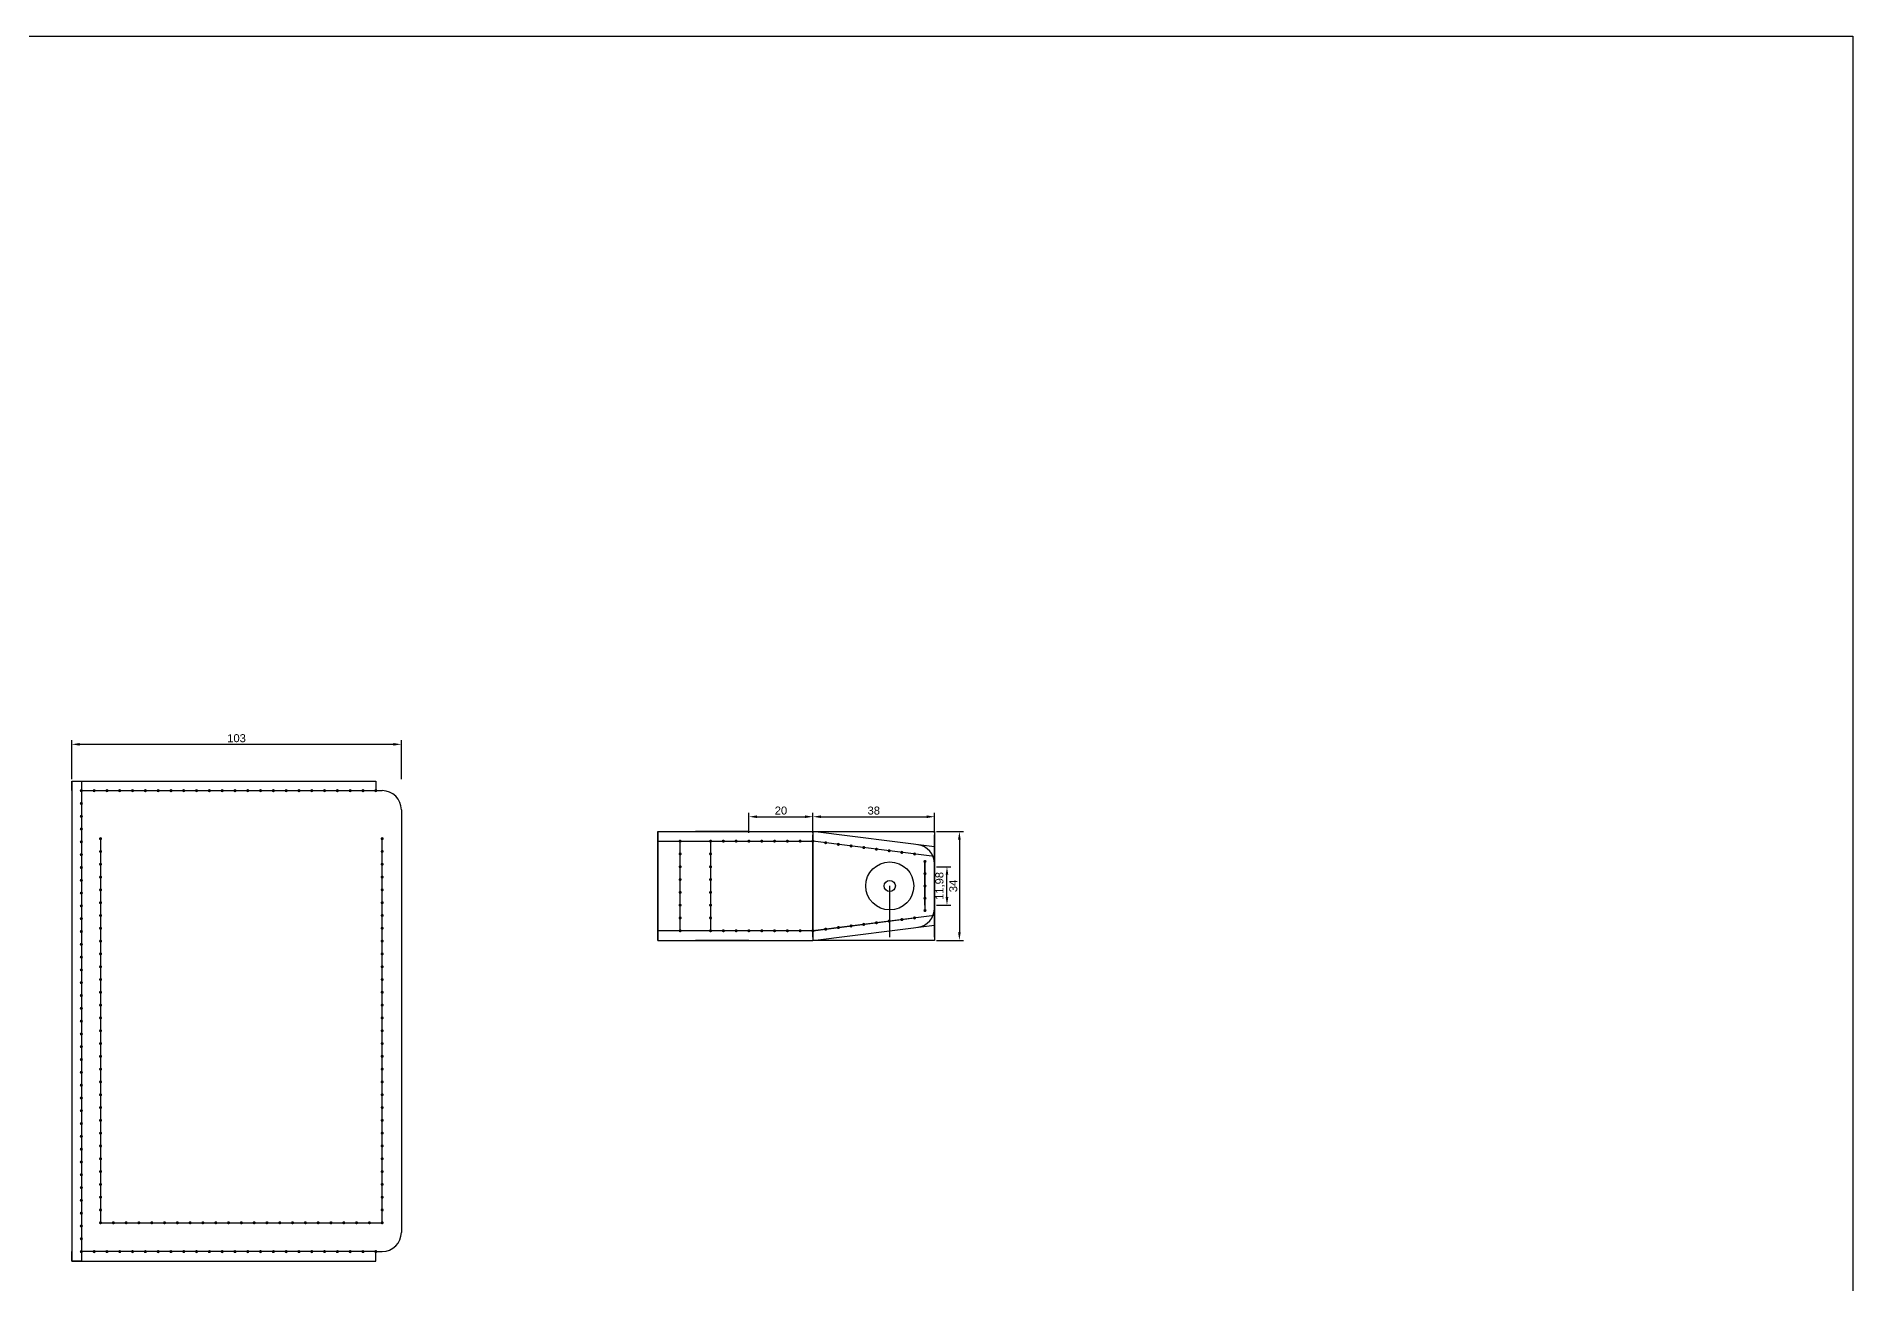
# Model space of a CAD drawing. Header units: millimetres. Extents: x 1335 to 6986, y 304 to 1543.
# Drawn here: x 4176 to 4743, y 1132 to 1522 of the extents above; entities that cross this region are included whole.
import ezdxf

# ---------------------------------------------------------------- set-up
doc = ezdxf.new("R2010")
doc.units = ezdxf.units.MM
doc.styles.get("Standard").update_dxf_attribs({"font": 'arial.ttf'})
doc.dimstyles.new('ISO-25', dxfattribs={"dimtxt": 2.5, "dimasz": 2.5, "dimexe": 1.25, "dimexo": 0.625, "dimtad": 1, "dimtxsty": 'Standard', "dimcen": 2.5, "dimadec": 0, "dimazin": 0, "dimtfac": 1, "dimtmove": 0, "dimatfit": 3, "dimfxl": 1, "dimarcsym": 0})

# ---------------------------------------------------------------- blocks, each defined once
blk = doc.blocks.new('*D94')
at = {"color": 0, "lineweight": -2, "transparency": 16777216}
for p, q in [((4186.75, 1289.7), (4186.75, 1301.8)), ((4189.25, 1300.55), (4287.25, 1300.55)), ((4289.75, 1289.7), (4289.75, 1301.8))]:
    blk.add_line(p, q, dxfattribs=at)
at = {"color": 0, "transparency": 16777216}
for points in [[(4189.25, 1300.96), (4189.25, 1300.13), (4186.75, 1300.55)], [(4287.25, 1300.96), (4287.25, 1300.13), (4289.75, 1300.55)]]:
    blk.add_solid(points, dxfattribs=at)
at = {"layer": 'Defpoints', "color": 0, "transparency": 16777216}
for p in [(4289.75, 1300.55), (4186.75, 1289.08), (4289.75, 1289.08)]:
    blk.add_point(p, dxfattribs=at)
at = {"color": 0, "transparency": 16777216, "insert": (4238.25, 1302.45), "char_height": 2.5, "attachment_point": 5}
blk.add_mtext('103', dxfattribs=at)
blk = doc.blocks.new('*D95')
at = {"color": 0, "lineweight": -2, "transparency": 16777216}
for p, q in [((4456.98, 1273.3), (4465.36, 1273.3)), ((4464.11, 1270.8), (4464.11, 1241.8)), ((4456.98, 1239.3), (4465.36, 1239.3))]:
    blk.add_line(p, q, dxfattribs=at)
at = {"color": 0, "transparency": 16777216}
for points in [[(4463.69, 1270.8), (4464.53, 1270.8), (4464.11, 1273.3)], [(4463.69, 1241.8), (4464.53, 1241.8), (4464.11, 1239.3)]]:
    blk.add_solid(points, dxfattribs=at)
at = {"layer": 'Defpoints', "color": 0, "transparency": 16777216}
for p in [(4456.36, 1273.3), (4456.36, 1239.3), (4464.11, 1239.3)]:
    blk.add_point(p, dxfattribs=at)
at = {"color": 0, "transparency": 16777216, "insert": (4462.21, 1256.3), "char_height": 2.5, "attachment_point": 5, "rotation": 90}
blk.add_mtext('34', dxfattribs=at)
blk = doc.blocks.new('*D96')
at = {"color": 0, "lineweight": -2, "transparency": 16777216}
for p, q in [((4418.36, 1272.93), (4418.36, 1279.18)), ((4420.86, 1277.93), (4453.86, 1277.93)), ((4456.36, 1272.93), (4456.36, 1279.18))]:
    blk.add_line(p, q, dxfattribs=at)
at = {"color": 0, "transparency": 16777216}
for points in [[(4420.86, 1278.35), (4420.86, 1277.52), (4418.36, 1277.93)], [(4453.86, 1278.35), (4453.86, 1277.52), (4456.36, 1277.93)]]:
    blk.add_solid(points, dxfattribs=at)
at = {"layer": 'Defpoints', "color": 0, "transparency": 16777216}
for p in [(4456.36, 1277.93), (4418.36, 1272.3), (4456.36, 1272.3)]:
    blk.add_point(p, dxfattribs=at)
at = {"color": 0, "transparency": 16777216, "insert": (4437.36, 1279.84), "char_height": 2.5, "attachment_point": 5}
blk.add_mtext('38', dxfattribs=at)
blk = doc.blocks.new('*D97')
at = {"color": 0, "lineweight": -2, "transparency": 16777216}
for p, q in [((4398.36, 1272.93), (4398.36, 1279.18)), ((4400.86, 1277.93), (4415.86, 1277.93)), ((4418.36, 1272.93), (4418.36, 1279.18))]:
    blk.add_line(p, q, dxfattribs=at)
at = {"color": 0, "transparency": 16777216}
for points in [[(4400.86, 1278.35), (4400.86, 1277.52), (4398.36, 1277.93)], [(4415.86, 1278.35), (4415.86, 1277.52), (4418.36, 1277.93)]]:
    blk.add_solid(points, dxfattribs=at)
at = {"layer": 'Defpoints', "color": 0, "transparency": 16777216}
for p in [(4418.36, 1277.93), (4398.36, 1272.3), (4418.36, 1272.3)]:
    blk.add_point(p, dxfattribs=at)
at = {"color": 0, "transparency": 16777216, "insert": (4408.36, 1279.84), "char_height": 2.5, "attachment_point": 5}
blk.add_mtext('20', dxfattribs=at)
blk = doc.blocks.new('*D98')
at = {"color": 0, "lineweight": -2, "transparency": 16777216}
for p, q in [((4456.98, 1262.29), (4461.48, 1262.29)), ((4460.23, 1252.81), (4460.23, 1259.79)), ((4456.98, 1250.31), (4461.48, 1250.31))]:
    blk.add_line(p, q, dxfattribs=at)
at = {"color": 0, "transparency": 16777216}
for points in [[(4459.81, 1259.79), (4460.65, 1259.79), (4460.23, 1262.29)], [(4459.81, 1252.81), (4460.65, 1252.81), (4460.23, 1250.31)]]:
    blk.add_solid(points, dxfattribs=at)
at = {"layer": 'Defpoints', "color": 0, "transparency": 16777216}
for p in [(4456.36, 1262.29), (4460.23, 1262.29), (4456.36, 1250.31)]:
    blk.add_point(p, dxfattribs=at)
at = {"color": 0, "transparency": 16777216, "insert": (4458.1, 1256.3), "char_height": 2.5, "attachment_point": 5, "rotation": 90}
blk.add_mtext('11,98', dxfattribs=at)

msp = doc.modelspace()

# ---------------------------------------------------------------- hatches: boundary and pattern name
h = msp.add_hatch(color=256)
h.dxf.hatch_style = 1
h.paths.add_polyline_path([(4190.255, 1286.076, 1), (4189.255, 1286.076, 1)])
h = msp.add_hatch(color=256)
h.dxf.hatch_style = 1
h.paths.add_polyline_path([(4194.255, 1286.076, 1), (4193.255, 1286.076, 1)])
h = msp.add_hatch(color=256)
h.dxf.hatch_style = 1
h.paths.add_polyline_path([(4198.255, 1286.076, 1), (4197.255, 1286.076, 1)])
h = msp.add_hatch(color=256)
h.dxf.hatch_style = 1
h.paths.add_polyline_path([(4202.255, 1286.076, 1), (4201.255, 1286.076, 1)])
h = msp.add_hatch(color=256)
h.dxf.hatch_style = 1
h.paths.add_polyline_path([(4206.255, 1286.076, 1), (4205.255, 1286.076, 1)])
h = msp.add_hatch(color=256)
h.dxf.hatch_style = 1
h.paths.add_polyline_path([(4210.255, 1286.076, 1), (4209.255, 1286.076, 1)])
h = msp.add_hatch(color=256)
h.dxf.hatch_style = 1
h.paths.add_polyline_path([(4214.255, 1286.076, 1), (4213.255, 1286.076, 1)])
h = msp.add_hatch(color=256)
h.dxf.hatch_style = 1
h.paths.add_polyline_path([(4218.255, 1286.076, 1), (4217.255, 1286.076, 1)])
h = msp.add_hatch(color=256)
h.dxf.hatch_style = 1
h.paths.add_polyline_path([(4222.255, 1286.076, 1), (4221.255, 1286.076, 1)])
h = msp.add_hatch(color=256)
h.dxf.hatch_style = 1
h.paths.add_polyline_path([(4226.255, 1286.076, 1), (4225.255, 1286.076, 1)])
h = msp.add_hatch(color=256)
h.dxf.hatch_style = 1
h.paths.add_polyline_path([(4230.255, 1286.076, 1), (4229.255, 1286.076, 1)])
h = msp.add_hatch(color=256)
h.dxf.hatch_style = 1
h.paths.add_polyline_path([(4234.255, 1286.076, 1), (4233.255, 1286.076, 1)])
h = msp.add_hatch(color=256)
h.dxf.hatch_style = 1
h.paths.add_polyline_path([(4238.255, 1286.076, 1), (4237.255, 1286.076, 1)])
h = msp.add_hatch(color=256)
h.dxf.hatch_style = 1
h.paths.add_polyline_path([(4242.255, 1286.076, 1), (4241.255, 1286.076, 1)])
h = msp.add_hatch(color=256)
h.dxf.hatch_style = 1
h.paths.add_polyline_path([(4246.255, 1286.076, 1), (4245.255, 1286.076, 1)])
h = msp.add_hatch(color=256)
h.dxf.hatch_style = 1
h.paths.add_polyline_path([(4250.255, 1286.076, 1), (4249.255, 1286.076, 1)])
h = msp.add_hatch(color=256)
h.dxf.hatch_style = 1
h.paths.add_polyline_path([(4254.255, 1286.076, 1), (4253.255, 1286.076, 1)])
h = msp.add_hatch(color=256)
h.dxf.hatch_style = 1
h.paths.add_polyline_path([(4258.255, 1286.076, 1), (4257.255, 1286.076, 1)])
h = msp.add_hatch(color=256)
h.dxf.hatch_style = 1
h.paths.add_polyline_path([(4262.255, 1286.076, 1), (4261.255, 1286.076, 1)])
h = msp.add_hatch(color=256)
h.dxf.hatch_style = 1
h.paths.add_polyline_path([(4266.255, 1286.076, 1), (4265.255, 1286.076, 1)])
h = msp.add_hatch(color=256)
h.dxf.hatch_style = 1
h.paths.add_polyline_path([(4270.255, 1286.076, 1), (4269.255, 1286.076, 1)])
h = msp.add_hatch(color=256)
h.dxf.hatch_style = 1
h.paths.add_polyline_path([(4274.255, 1286.076, 1), (4273.255, 1286.076, 1)])
h = msp.add_hatch(color=256)
h.dxf.hatch_style = 1
h.paths.add_polyline_path([(4278.255, 1286.076, 1), (4277.255, 1286.076, 1)])
h = msp.add_hatch(color=256)
h.dxf.hatch_style = 1
h.paths.add_polyline_path([(4282.255, 1286.076, 1), (4281.255, 1286.076, 1)])
h = msp.add_hatch(color=256)
h.dxf.hatch_style = 1
h.paths.add_polyline_path([(4190.255, 1282.076, 1), (4189.255, 1282.076, 1)])
h = msp.add_hatch(color=256)
h.dxf.hatch_style = 1
h.paths.add_polyline_path([(4190.255, 1278.076, 1), (4189.255, 1278.076, 1)])
h = msp.add_hatch(color=256)
h.dxf.hatch_style = 1
h.paths.add_polyline_path([(4190.255, 1274.076, 1), (4189.255, 1274.076, 1)])
h = msp.add_hatch(color=256)
h.dxf.hatch_style = 1
h.paths.add_polyline_path([(4196.255, 1271.076, 1), (4195.255, 1271.076, 1)])
h = msp.add_hatch(color=256)
h.dxf.hatch_style = 1
h.paths.add_polyline_path([(4284.255, 1271.076, 1), (4283.255, 1271.076, 1)])
h = msp.add_hatch(color=256)
h.dxf.hatch_style = 1
h.paths.add_polyline_path([(4190.255, 1270.076, 1), (4189.255, 1270.076, 1)])
h = msp.add_hatch(color=256)
h.dxf.hatch_style = 1
h.paths.add_polyline_path([(4190.255, 1266.076, 1), (4189.255, 1266.076, 1)])
h = msp.add_hatch(color=256)
h.dxf.hatch_style = 1
h.paths.add_polyline_path([(4196.255, 1267.076, 1), (4195.255, 1267.076, 1)])
h = msp.add_hatch(color=256)
h.dxf.hatch_style = 1
h.paths.add_polyline_path([(4284.255, 1267.076, 1), (4283.255, 1267.076, 1)])
h = msp.add_hatch(color=256)
h.dxf.hatch_style = 1
h.paths.add_polyline_path([(4377.358, 1270.301, 1), (4376.358, 1270.301, 1)])
h = msp.add_hatch(color=256)
h.dxf.hatch_style = 1
h.paths.add_polyline_path([(4377.358, 1266.301, 1), (4376.358, 1266.301, 1)])
h = msp.add_hatch(color=256)
h.dxf.hatch_style = 1
h.paths.add_polyline_path([(4386.858, 1270.301, 1), (4385.858, 1270.301, 1)])
h = msp.add_hatch(color=256)
h.dxf.hatch_style = 1
h.paths.add_polyline_path([(4386.858, 1270.301, 1), (4385.858, 1270.301, 1)])
h = msp.add_hatch(color=256)
h.dxf.hatch_style = 1
h.paths.add_polyline_path([(4386.858, 1266.301, 1), (4385.858, 1266.301, 1)])
h = msp.add_hatch(color=256)
h.dxf.hatch_style = 1
h.paths.add_polyline_path([(4390.858, 1270.301, 1), (4389.858, 1270.301, 1)])
h = msp.add_hatch(color=256)
h.dxf.hatch_style = 1
h.paths.add_polyline_path([(4394.858, 1270.301, 1), (4393.858, 1270.301, 1)])
h = msp.add_hatch(color=256)
h.dxf.hatch_style = 1
h.paths.add_polyline_path([(4398.858, 1270.301, 1), (4397.858, 1270.301, 1)])
h = msp.add_hatch(color=256)
h.dxf.hatch_style = 1
h.paths.add_polyline_path([(4402.858, 1270.301, 1), (4401.858, 1270.301, 1)])
h = msp.add_hatch(color=256)
h.dxf.hatch_style = 1
h.paths.add_polyline_path([(4406.858, 1270.301, 1), (4405.858, 1270.301, 1)])
h = msp.add_hatch(color=256)
h.dxf.hatch_style = 1
h.paths.add_polyline_path([(4410.858, 1270.301, 1), (4409.858, 1270.301, 1)])
h = msp.add_hatch(color=256)
h.dxf.hatch_style = 1
h.paths.add_polyline_path([(4414.858, 1270.301, 1), (4413.858, 1270.301, 1)])
h = msp.add_hatch(color=256)
h.dxf.hatch_style = 1
h.paths.add_polyline_path([(4418.858, 1270.301, 1), (4417.858, 1270.301, 1)])
h = msp.add_hatch(color=256)
h.dxf.hatch_style = 1
h.paths.add_polyline_path([(4422.826, 1269.799, 1), (4421.826, 1269.799, 1)])
h = msp.add_hatch(color=256)
h.dxf.hatch_style = 1
h.paths.add_polyline_path([(4426.795, 1269.297, 1), (4425.795, 1269.297, 1)])
h = msp.add_hatch(color=256)
h.dxf.hatch_style = 1
h.paths.add_polyline_path([(4430.763, 1268.796, 1), (4429.763, 1268.796, 1)])
h = msp.add_hatch(color=256)
h.dxf.hatch_style = 1
h.paths.add_polyline_path([(4434.731, 1268.294, 1), (4433.731, 1268.294, 1)])
h = msp.add_hatch(color=256)
h.dxf.hatch_style = 1
h.paths.add_polyline_path([(4438.7, 1267.792, 1), (4437.7, 1267.792, 1)])
h = msp.add_hatch(color=256)
h.dxf.hatch_style = 1
h.paths.add_polyline_path([(4442.668, 1267.291, 1), (4441.668, 1267.291, 1)])
h = msp.add_hatch(color=256)
h.dxf.hatch_style = 1
h.paths.add_polyline_path([(4446.637, 1266.789, 1), (4445.637, 1266.789, 1)])
h = msp.add_hatch(color=256)
h.dxf.hatch_style = 1
h.paths.add_polyline_path([(4450.605, 1266.287, 1), (4449.605, 1266.287, 1)])
h = msp.add_hatch(color=256)
h.dxf.hatch_style = 1
h.paths.add_polyline_path([(4190.255, 1262.076, 1), (4189.255, 1262.076, 1)])
h = msp.add_hatch(color=256)
h.dxf.hatch_style = 1
h.paths.add_polyline_path([(4196.255, 1263.076, 1), (4195.255, 1263.076, 1)])
h = msp.add_hatch(color=256)
h.dxf.hatch_style = 1
h.paths.add_polyline_path([(4284.255, 1263.076, 1), (4283.255, 1263.076, 1)])
h = msp.add_hatch(color=256)
h.dxf.hatch_style = 1
h.paths.add_polyline_path([(4377.358, 1262.301, 1), (4376.358, 1262.301, 1)])
h = msp.add_hatch(color=256)
h.dxf.hatch_style = 1
h.paths.add_polyline_path([(4386.858, 1262.301, 1), (4385.858, 1262.301, 1)])
h = msp.add_hatch(color=256)
h.dxf.hatch_style = 1
h.paths.add_polyline_path([(4453.858, 1263.958, 1), (4452.858, 1263.958, 1)])
h = msp.add_hatch(color=256)
h.dxf.hatch_style = 1
h.paths.add_polyline_path([(4453.858, 1260.129, 1), (4452.858, 1260.129, 1)])
h = msp.add_hatch(color=256)
h.dxf.hatch_style = 1
h.paths.add_polyline_path([(4190.255, 1258.076, 1), (4189.255, 1258.076, 1)])
h = msp.add_hatch(color=256)
h.dxf.hatch_style = 1
h.paths.add_polyline_path([(4190.255, 1254.076, 1), (4189.255, 1254.076, 1)])
h = msp.add_hatch(color=256)
h.dxf.hatch_style = 1
h.paths.add_polyline_path([(4196.255, 1259.076, 1), (4195.255, 1259.076, 1)])
h = msp.add_hatch(color=256)
h.dxf.hatch_style = 1
h.paths.add_polyline_path([(4196.255, 1255.076, 1), (4195.255, 1255.076, 1)])
h = msp.add_hatch(color=256)
h.dxf.hatch_style = 1
h.paths.add_polyline_path([(4284.255, 1259.076, 1), (4283.255, 1259.076, 1)])
h = msp.add_hatch(color=256)
h.dxf.hatch_style = 1
h.paths.add_polyline_path([(4284.255, 1255.076, 1), (4283.255, 1255.076, 1)])
h = msp.add_hatch(color=256)
h.dxf.hatch_style = 1
h.paths.add_polyline_path([(4377.358, 1258.301, 1), (4376.358, 1258.301, 1)])
h = msp.add_hatch(color=256)
h.dxf.hatch_style = 1
h.paths.add_polyline_path([(4377.358, 1254.301, 1), (4376.358, 1254.301, 1)])
h = msp.add_hatch(color=256)
h.dxf.hatch_style = 1
h.paths.add_polyline_path([(4386.858, 1258.301, 1), (4385.858, 1258.301, 1)])
h = msp.add_hatch(color=256)
h.dxf.hatch_style = 1
h.paths.add_polyline_path([(4386.858, 1254.301, 1), (4385.858, 1254.301, 1)])
h = msp.add_hatch(color=256)
h.dxf.hatch_style = 1
h.paths.add_polyline_path([(4453.858, 1256.299, 1), (4452.858, 1256.299, 1)])
h = msp.add_hatch(color=256)
h.dxf.hatch_style = 1
h.paths.add_polyline_path([(4190.255, 1250.076, 1), (4189.255, 1250.076, 1)])
h = msp.add_hatch(color=256)
h.dxf.hatch_style = 1
h.paths.add_polyline_path([(4196.255, 1251.076, 1), (4195.255, 1251.076, 1)])
h = msp.add_hatch(color=256)
h.dxf.hatch_style = 1
h.paths.add_polyline_path([(4284.255, 1251.076, 1), (4283.255, 1251.076, 1)])
h = msp.add_hatch(color=256)
h.dxf.hatch_style = 1
h.paths.add_polyline_path([(4377.358, 1250.301, 1), (4376.358, 1250.301, 1)])
h = msp.add_hatch(color=256)
h.dxf.hatch_style = 1
h.paths.add_polyline_path([(4386.858, 1250.301, 1), (4385.858, 1250.301, 1)])
h = msp.add_hatch(color=256)
h.dxf.hatch_style = 1
h.paths.add_polyline_path([(4453.858, 1252.469, 1), (4452.858, 1252.469, 1)])
h = msp.add_hatch(color=256)
h.dxf.hatch_style = 1
h.paths.add_polyline_path([(4453.858, 1248.639, 1), (4452.858, 1248.639, 1)])
h = msp.add_hatch(color=256)
h.dxf.hatch_style = 1
h.paths.add_polyline_path([(4190.255, 1246.076, 1), (4189.255, 1246.076, 1)])
h = msp.add_hatch(color=256)
h.dxf.hatch_style = 1
h.paths.add_polyline_path([(4196.255, 1247.076, 1), (4195.255, 1247.076, 1)])
h = msp.add_hatch(color=256)
h.dxf.hatch_style = 1
h.paths.add_polyline_path([(4196.255, 1243.076, 1), (4195.255, 1243.076, 1)])
h = msp.add_hatch(color=256)
h.dxf.hatch_style = 1
h.paths.add_polyline_path([(4284.255, 1247.076, 1), (4283.255, 1247.076, 1)])
h = msp.add_hatch(color=256)
h.dxf.hatch_style = 1
h.paths.add_polyline_path([(4284.255, 1243.076, 1), (4283.255, 1243.076, 1)])
h = msp.add_hatch(color=256)
h.dxf.hatch_style = 1
h.paths.add_polyline_path([(4377.358, 1246.301, 1), (4376.358, 1246.301, 1)])
h = msp.add_hatch(color=256)
h.dxf.hatch_style = 1
h.paths.add_polyline_path([(4386.858, 1246.301, 1), (4385.858, 1246.301, 1)])
h = msp.add_hatch(color=256)
h.dxf.hatch_style = 1
h.paths.add_polyline_path([(4422.826, 1242.802, 1), (4421.826, 1242.802, 1)])
h = msp.add_hatch(color=256)
h.dxf.hatch_style = 1
h.paths.add_polyline_path([(4426.795, 1243.303, 1), (4425.795, 1243.303, 1)])
h = msp.add_hatch(color=256)
h.dxf.hatch_style = 1
h.paths.add_polyline_path([(4430.763, 1243.804, 1), (4429.763, 1243.804, 1)])
h = msp.add_hatch(color=256)
h.dxf.hatch_style = 1
h.paths.add_polyline_path([(4434.732, 1244.306, 1), (4433.732, 1244.306, 1)])
h = msp.add_hatch(color=256)
h.dxf.hatch_style = 1
h.paths.add_polyline_path([(4438.7, 1244.807, 1), (4437.7, 1244.807, 1)])
h = msp.add_hatch(color=256)
h.dxf.hatch_style = 1
h.paths.add_polyline_path([(4442.669, 1245.308, 1), (4441.669, 1245.308, 1)])
h = msp.add_hatch(color=256)
h.dxf.hatch_style = 1
h.paths.add_polyline_path([(4446.637, 1245.81, 1), (4445.637, 1245.81, 1)])
h = msp.add_hatch(color=256)
h.dxf.hatch_style = 1
h.paths.add_polyline_path([(4450.605, 1246.311, 1), (4449.605, 1246.311, 1)])
h = msp.add_hatch(color=256)
h.dxf.hatch_style = 1
h.paths.add_polyline_path([(4190.255, 1242.076, 1), (4189.255, 1242.076, 1)])
h = msp.add_hatch(color=256)
h.dxf.hatch_style = 1
h.paths.add_polyline_path([(4190.255, 1238.076, 1), (4189.255, 1238.076, 1)])
h = msp.add_hatch(color=256)
h.dxf.hatch_style = 1
h.paths.add_polyline_path([(4196.255, 1239.076, 1), (4195.255, 1239.076, 1)])
h = msp.add_hatch(color=256)
h.dxf.hatch_style = 1
h.paths.add_polyline_path([(4284.255, 1239.076, 1), (4283.255, 1239.076, 1)])
h = msp.add_hatch(color=256)
h.dxf.hatch_style = 1
h.paths.add_polyline_path([(4377.358, 1242.301, 1), (4376.358, 1242.301, 1)])
h = msp.add_hatch(color=256)
h.dxf.hatch_style = 1
h.paths.add_polyline_path([(4386.858, 1242.301, 1), (4385.858, 1242.301, 1)])
h = msp.add_hatch(color=256)
h.dxf.hatch_style = 1
h.paths.add_polyline_path([(4390.858, 1242.301, 1), (4389.858, 1242.301, 1)])
h = msp.add_hatch(color=256)
h.dxf.hatch_style = 1
h.paths.add_polyline_path([(4394.858, 1242.301, 1), (4393.858, 1242.301, 1)])
h = msp.add_hatch(color=256)
h.dxf.hatch_style = 1
h.paths.add_polyline_path([(4398.858, 1242.301, 1), (4397.858, 1242.301, 1)])
h = msp.add_hatch(color=256)
h.dxf.hatch_style = 1
h.paths.add_polyline_path([(4402.858, 1242.301, 1), (4401.858, 1242.301, 1)])
h = msp.add_hatch(color=256)
h.dxf.hatch_style = 1
h.paths.add_polyline_path([(4406.858, 1242.301, 1), (4405.858, 1242.301, 1)])
h = msp.add_hatch(color=256)
h.dxf.hatch_style = 1
h.paths.add_polyline_path([(4410.858, 1242.301, 1), (4409.858, 1242.301, 1)])
h = msp.add_hatch(color=256)
h.dxf.hatch_style = 1
h.paths.add_polyline_path([(4414.858, 1242.301, 1), (4413.858, 1242.301, 1)])
h = msp.add_hatch(color=256)
h.dxf.hatch_style = 1
h.paths.add_polyline_path([(4418.858, 1242.301, 1), (4417.858, 1242.301, 1)])
h = msp.add_hatch(color=256)
h.dxf.hatch_style = 1
h.paths.add_polyline_path([(4190.255, 1234.076, 1), (4189.255, 1234.076, 1)])
h = msp.add_hatch(color=256)
h.dxf.hatch_style = 1
h.paths.add_polyline_path([(4196.255, 1235.076, 1), (4195.255, 1235.076, 1)])
h = msp.add_hatch(color=256)
h.dxf.hatch_style = 1
h.paths.add_polyline_path([(4196.255, 1231.076, 1), (4195.255, 1231.076, 1)])
h = msp.add_hatch(color=256)
h.dxf.hatch_style = 1
h.paths.add_polyline_path([(4284.255, 1235.076, 1), (4283.255, 1235.076, 1)])
h = msp.add_hatch(color=256)
h.dxf.hatch_style = 1
h.paths.add_polyline_path([(4284.255, 1231.076, 1), (4283.255, 1231.076, 1)])
h = msp.add_hatch(color=256)
h.dxf.hatch_style = 1
h.paths.add_polyline_path([(4190.255, 1230.076, 1), (4189.255, 1230.076, 1)])
h = msp.add_hatch(color=256)
h.dxf.hatch_style = 1
h.paths.add_polyline_path([(4190.255, 1226.076, 1), (4189.255, 1226.076, 1)])
h = msp.add_hatch(color=256)
h.dxf.hatch_style = 1
h.paths.add_polyline_path([(4196.255, 1227.076, 1), (4195.255, 1227.076, 1)])
h = msp.add_hatch(color=256)
h.dxf.hatch_style = 1
h.paths.add_polyline_path([(4284.255, 1227.076, 1), (4283.255, 1227.076, 1)])
h = msp.add_hatch(color=256)
h.dxf.hatch_style = 1
h.paths.add_polyline_path([(4190.255, 1222.076, 1), (4189.255, 1222.076, 1)])
h = msp.add_hatch(color=256)
h.dxf.hatch_style = 1
h.paths.add_polyline_path([(4196.255, 1223.076, 1), (4195.255, 1223.076, 1)])
h = msp.add_hatch(color=256)
h.dxf.hatch_style = 1
h.paths.add_polyline_path([(4284.255, 1223.076, 1), (4283.255, 1223.076, 1)])
h = msp.add_hatch(color=256)
h.dxf.hatch_style = 1
h.paths.add_polyline_path([(4190.255, 1218.076, 1), (4189.255, 1218.076, 1)])
h = msp.add_hatch(color=256)
h.dxf.hatch_style = 1
h.paths.add_polyline_path([(4190.255, 1214.076, 1), (4189.255, 1214.076, 1)])
h = msp.add_hatch(color=256)
h.dxf.hatch_style = 1
h.paths.add_polyline_path([(4196.255, 1219.076, 1), (4195.255, 1219.076, 1)])
h = msp.add_hatch(color=256)
h.dxf.hatch_style = 1
h.paths.add_polyline_path([(4196.255, 1215.076, 1), (4195.255, 1215.076, 1)])
h = msp.add_hatch(color=256)
h.dxf.hatch_style = 1
h.paths.add_polyline_path([(4284.255, 1219.076, 1), (4283.255, 1219.076, 1)])
h = msp.add_hatch(color=256)
h.dxf.hatch_style = 1
h.paths.add_polyline_path([(4284.255, 1215.076, 1), (4283.255, 1215.076, 1)])
h = msp.add_hatch(color=256)
h.dxf.hatch_style = 1
h.paths.add_polyline_path([(4190.255, 1210.076, 1), (4189.255, 1210.076, 1)])
h = msp.add_hatch(color=256)
h.dxf.hatch_style = 1
h.paths.add_polyline_path([(4196.255, 1211.076, 1), (4195.255, 1211.076, 1)])
h = msp.add_hatch(color=256)
h.dxf.hatch_style = 1
h.paths.add_polyline_path([(4284.255, 1211.076, 1), (4283.255, 1211.076, 1)])
h = msp.add_hatch(color=256)
h.dxf.hatch_style = 1
h.paths.add_polyline_path([(4190.255, 1206.076, 1), (4189.255, 1206.076, 1)])
h = msp.add_hatch(color=256)
h.dxf.hatch_style = 1
h.paths.add_polyline_path([(4196.255, 1207.076, 1), (4195.255, 1207.076, 1)])
h = msp.add_hatch(color=256)
h.dxf.hatch_style = 1
h.paths.add_polyline_path([(4196.255, 1203.076, 1), (4195.255, 1203.076, 1)])
h = msp.add_hatch(color=256)
h.dxf.hatch_style = 1
h.paths.add_polyline_path([(4284.255, 1207.076, 1), (4283.255, 1207.076, 1)])
h = msp.add_hatch(color=256)
h.dxf.hatch_style = 1
h.paths.add_polyline_path([(4284.255, 1203.076, 1), (4283.255, 1203.076, 1)])
h = msp.add_hatch(color=256)
h.dxf.hatch_style = 1
h.paths.add_polyline_path([(4190.255, 1202.076, 1), (4189.255, 1202.076, 1)])
h = msp.add_hatch(color=256)
h.dxf.hatch_style = 1
h.paths.add_polyline_path([(4190.255, 1198.076, 1), (4189.255, 1198.076, 1)])
h = msp.add_hatch(color=256)
h.dxf.hatch_style = 1
h.paths.add_polyline_path([(4196.255, 1199.076, 1), (4195.255, 1199.076, 1)])
h = msp.add_hatch(color=256)
h.dxf.hatch_style = 1
h.paths.add_polyline_path([(4284.255, 1199.076, 1), (4283.255, 1199.076, 1)])
h = msp.add_hatch(color=256)
h.dxf.hatch_style = 1
h.paths.add_polyline_path([(4190.255, 1194.076, 1), (4189.255, 1194.076, 1)])
h = msp.add_hatch(color=256)
h.dxf.hatch_style = 1
h.paths.add_polyline_path([(4196.255, 1195.076, 1), (4195.255, 1195.076, 1)])
h = msp.add_hatch(color=256)
h.dxf.hatch_style = 1
h.paths.add_polyline_path([(4284.255, 1195.076, 1), (4283.255, 1195.076, 1)])
h = msp.add_hatch(color=256)
h.dxf.hatch_style = 1
h.paths.add_polyline_path([(4190.255, 1190.076, 1), (4189.255, 1190.076, 1)])
h = msp.add_hatch(color=256)
h.dxf.hatch_style = 1
h.paths.add_polyline_path([(4190.255, 1186.076, 1), (4189.255, 1186.076, 1)])
h = msp.add_hatch(color=256)
h.dxf.hatch_style = 1
h.paths.add_polyline_path([(4196.255, 1191.076, 1), (4195.255, 1191.076, 1)])
h = msp.add_hatch(color=256)
h.dxf.hatch_style = 1
h.paths.add_polyline_path([(4196.255, 1187.076, 1), (4195.255, 1187.076, 1)])
h = msp.add_hatch(color=256)
h.dxf.hatch_style = 1
h.paths.add_polyline_path([(4284.255, 1191.076, 1), (4283.255, 1191.076, 1)])
h = msp.add_hatch(color=256)
h.dxf.hatch_style = 1
h.paths.add_polyline_path([(4284.255, 1187.076, 1), (4283.255, 1187.076, 1)])
h = msp.add_hatch(color=256)
h.dxf.hatch_style = 1
h.paths.add_polyline_path([(4190.255, 1182.076, 1), (4189.255, 1182.076, 1)])
h = msp.add_hatch(color=256)
h.dxf.hatch_style = 1
h.paths.add_polyline_path([(4196.255, 1183.076, 1), (4195.255, 1183.076, 1)])
h = msp.add_hatch(color=256)
h.dxf.hatch_style = 1
h.paths.add_polyline_path([(4284.255, 1183.076, 1), (4283.255, 1183.076, 1)])
h = msp.add_hatch(color=256)
h.dxf.hatch_style = 1
h.paths.add_polyline_path([(4190.255, 1178.076, 1), (4189.255, 1178.076, 1)])
h = msp.add_hatch(color=256)
h.dxf.hatch_style = 1
h.paths.add_polyline_path([(4196.255, 1179.076, 1), (4195.255, 1179.076, 1)])
h = msp.add_hatch(color=256)
h.dxf.hatch_style = 1
h.paths.add_polyline_path([(4196.255, 1175.076, 1), (4195.255, 1175.076, 1)])
h = msp.add_hatch(color=256)
h.dxf.hatch_style = 1
h.paths.add_polyline_path([(4284.255, 1179.076, 1), (4283.255, 1179.076, 1)])
h = msp.add_hatch(color=256)
h.dxf.hatch_style = 1
h.paths.add_polyline_path([(4284.255, 1175.076, 1), (4283.255, 1175.076, 1)])
h = msp.add_hatch(color=256)
h.dxf.hatch_style = 1
h.paths.add_polyline_path([(4190.255, 1174.076, 1), (4189.255, 1174.076, 1)])
h = msp.add_hatch(color=256)
h.dxf.hatch_style = 1
h.paths.add_polyline_path([(4190.255, 1170.076, 1), (4189.255, 1170.076, 1)])
h = msp.add_hatch(color=256)
h.dxf.hatch_style = 1
h.paths.add_polyline_path([(4196.255, 1171.076, 1), (4195.255, 1171.076, 1)])
h = msp.add_hatch(color=256)
h.dxf.hatch_style = 1
h.paths.add_polyline_path([(4284.255, 1171.076, 1), (4283.255, 1171.076, 1)])
h = msp.add_hatch(color=256)
h.dxf.hatch_style = 1
h.paths.add_polyline_path([(4190.255, 1166.076, 1), (4189.255, 1166.076, 1)])
h = msp.add_hatch(color=256)
h.dxf.hatch_style = 1
h.paths.add_polyline_path([(4196.255, 1167.076, 1), (4195.255, 1167.076, 1)])
h = msp.add_hatch(color=256)
h.dxf.hatch_style = 1
h.paths.add_polyline_path([(4196.255, 1163.076, 1), (4195.255, 1163.076, 1)])
h = msp.add_hatch(color=256)
h.dxf.hatch_style = 1
h.paths.add_polyline_path([(4284.255, 1167.076, 1), (4283.255, 1167.076, 1)])
h = msp.add_hatch(color=256)
h.dxf.hatch_style = 1
h.paths.add_polyline_path([(4284.255, 1163.076, 1), (4283.255, 1163.076, 1)])
h = msp.add_hatch(color=256)
h.dxf.hatch_style = 1
h.paths.add_polyline_path([(4190.255, 1162.076, 1), (4189.255, 1162.076, 1)])
h = msp.add_hatch(color=256)
h.dxf.hatch_style = 1
h.paths.add_polyline_path([(4190.255, 1158.076, 1), (4189.255, 1158.076, 1)])
h = msp.add_hatch(color=256)
h.dxf.hatch_style = 1
h.paths.add_polyline_path([(4196.255, 1159.076, 1), (4195.255, 1159.076, 1)])
h = msp.add_hatch(color=256)
h.dxf.hatch_style = 1
h.paths.add_polyline_path([(4284.255, 1159.076, 1), (4283.255, 1159.076, 1)])
h = msp.add_hatch(color=256)
h.dxf.hatch_style = 1
h.paths.add_polyline_path([(4190.255, 1154.076, 1), (4189.255, 1154.076, 1)])
h = msp.add_hatch(color=256)
h.dxf.hatch_style = 1
h.paths.add_polyline_path([(4196.255, 1155.076, 1), (4195.255, 1155.076, 1)])
h = msp.add_hatch(color=256)
h.dxf.hatch_style = 1
h.paths.add_polyline_path([(4284.255, 1155.076, 1), (4283.255, 1155.076, 1)])
h = msp.add_hatch(color=256)
h.dxf.hatch_style = 1
h.paths.add_polyline_path([(4190.255, 1150.076, 1), (4189.255, 1150.076, 1)])
h = msp.add_hatch(color=256)
h.dxf.hatch_style = 1
h.paths.add_polyline_path([(4190.255, 1146.076, 1), (4189.255, 1146.076, 1)])
h = msp.add_hatch(color=256)
h.dxf.hatch_style = 1
h.paths.add_polyline_path([(4196.255, 1151.076, 1), (4195.255, 1151.076, 1)])
h = msp.add_hatch(color=256)
h.dxf.hatch_style = 1
h.paths.add_polyline_path([(4200.255, 1151.076, 1), (4199.255, 1151.076, 1)])
h = msp.add_hatch(color=256)
h.dxf.hatch_style = 1
h.paths.add_polyline_path([(4204.255, 1151.076, 1), (4203.255, 1151.076, 1)])
h = msp.add_hatch(color=256)
h.dxf.hatch_style = 1
h.paths.add_polyline_path([(4208.255, 1151.076, 1), (4207.255, 1151.076, 1)])
h = msp.add_hatch(color=256)
h.dxf.hatch_style = 1
h.paths.add_polyline_path([(4212.255, 1151.076, 1), (4211.255, 1151.076, 1)])
h = msp.add_hatch(color=256)
h.dxf.hatch_style = 1
h.paths.add_polyline_path([(4216.255, 1151.076, 1), (4215.255, 1151.076, 1)])
h = msp.add_hatch(color=256)
h.dxf.hatch_style = 1
h.paths.add_polyline_path([(4220.255, 1151.076, 1), (4219.255, 1151.076, 1)])
h = msp.add_hatch(color=256)
h.dxf.hatch_style = 1
h.paths.add_polyline_path([(4224.255, 1151.076, 1), (4223.255, 1151.076, 1)])
h = msp.add_hatch(color=256)
h.dxf.hatch_style = 1
h.paths.add_polyline_path([(4228.255, 1151.076, 1), (4227.255, 1151.076, 1)])
h = msp.add_hatch(color=256)
h.dxf.hatch_style = 1
h.paths.add_polyline_path([(4232.255, 1151.076, 1), (4231.255, 1151.076, 1)])
h = msp.add_hatch(color=256)
h.dxf.hatch_style = 1
h.paths.add_polyline_path([(4236.255, 1151.076, 1), (4235.255, 1151.076, 1)])
h = msp.add_hatch(color=256)
h.dxf.hatch_style = 1
h.paths.add_polyline_path([(4240.255, 1151.076, 1), (4239.255, 1151.076, 1)])
h = msp.add_hatch(color=256)
h.dxf.hatch_style = 1
h.paths.add_polyline_path([(4244.255, 1151.076, 1), (4243.255, 1151.076, 1)])
h = msp.add_hatch(color=256)
h.dxf.hatch_style = 1
h.paths.add_polyline_path([(4248.255, 1151.076, 1), (4247.255, 1151.076, 1)])
h = msp.add_hatch(color=256)
h.dxf.hatch_style = 1
h.paths.add_polyline_path([(4252.255, 1151.076, 1), (4251.255, 1151.076, 1)])
h = msp.add_hatch(color=256)
h.dxf.hatch_style = 1
h.paths.add_polyline_path([(4256.255, 1151.076, 1), (4255.255, 1151.076, 1)])
h = msp.add_hatch(color=256)
h.dxf.hatch_style = 1
h.paths.add_polyline_path([(4260.255, 1151.076, 1), (4259.255, 1151.076, 1)])
h = msp.add_hatch(color=256)
h.dxf.hatch_style = 1
h.paths.add_polyline_path([(4264.255, 1151.076, 1), (4263.255, 1151.076, 1)])
h = msp.add_hatch(color=256)
h.dxf.hatch_style = 1
h.paths.add_polyline_path([(4268.255, 1151.076, 1), (4267.255, 1151.076, 1)])
h = msp.add_hatch(color=256)
h.dxf.hatch_style = 1
h.paths.add_polyline_path([(4272.255, 1151.076, 1), (4271.255, 1151.076, 1)])
h = msp.add_hatch(color=256)
h.dxf.hatch_style = 1
h.paths.add_polyline_path([(4276.255, 1151.076, 1), (4275.255, 1151.076, 1)])
h = msp.add_hatch(color=256)
h.dxf.hatch_style = 1
h.paths.add_polyline_path([(4280.255, 1151.076, 1), (4279.255, 1151.076, 1)])
h = msp.add_hatch(color=256)
h.dxf.hatch_style = 1
h.paths.add_polyline_path([(4284.255, 1151.076, 1), (4283.255, 1151.076, 1)])
h = msp.add_hatch(color=256)
h.dxf.hatch_style = 1
h.paths.add_polyline_path([(4190.255, 1142.076, 1), (4189.255, 1142.076, 1)])
h = msp.add_hatch(color=256)
h.dxf.hatch_style = 1
h.paths.add_polyline_path([(4194.255, 1142.076, 1), (4193.255, 1142.076, 1)])
h = msp.add_hatch(color=256)
h.dxf.hatch_style = 1
h.paths.add_polyline_path([(4198.255, 1142.076, 1), (4197.255, 1142.076, 1)])
h = msp.add_hatch(color=256)
h.dxf.hatch_style = 1
h.paths.add_polyline_path([(4202.255, 1142.076, 1), (4201.255, 1142.076, 1)])
h = msp.add_hatch(color=256)
h.dxf.hatch_style = 1
h.paths.add_polyline_path([(4206.255, 1142.076, 1), (4205.255, 1142.076, 1)])
h = msp.add_hatch(color=256)
h.dxf.hatch_style = 1
h.paths.add_polyline_path([(4210.255, 1142.076, 1), (4209.255, 1142.076, 1)])
h = msp.add_hatch(color=256)
h.dxf.hatch_style = 1
h.paths.add_polyline_path([(4214.255, 1142.076, 1), (4213.255, 1142.076, 1)])
h = msp.add_hatch(color=256)
h.dxf.hatch_style = 1
h.paths.add_polyline_path([(4218.255, 1142.076, 1), (4217.255, 1142.076, 1)])
h = msp.add_hatch(color=256)
h.dxf.hatch_style = 1
h.paths.add_polyline_path([(4222.255, 1142.076, 1), (4221.255, 1142.076, 1)])
h = msp.add_hatch(color=256)
h.dxf.hatch_style = 1
h.paths.add_polyline_path([(4226.255, 1142.076, 1), (4225.255, 1142.076, 1)])
h = msp.add_hatch(color=256)
h.dxf.hatch_style = 1
h.paths.add_polyline_path([(4230.255, 1142.076, 1), (4229.255, 1142.076, 1)])
h = msp.add_hatch(color=256)
h.dxf.hatch_style = 1
h.paths.add_polyline_path([(4234.255, 1142.076, 1), (4233.255, 1142.076, 1)])
h = msp.add_hatch(color=256)
h.dxf.hatch_style = 1
h.paths.add_polyline_path([(4238.255, 1142.076, 1), (4237.255, 1142.076, 1)])
h = msp.add_hatch(color=256)
h.dxf.hatch_style = 1
h.paths.add_polyline_path([(4242.255, 1142.076, 1), (4241.255, 1142.076, 1)])
h = msp.add_hatch(color=256)
h.dxf.hatch_style = 1
h.paths.add_polyline_path([(4246.255, 1142.076, 1), (4245.255, 1142.076, 1)])
h = msp.add_hatch(color=256)
h.dxf.hatch_style = 1
h.paths.add_polyline_path([(4250.255, 1142.076, 1), (4249.255, 1142.076, 1)])
h = msp.add_hatch(color=256)
h.dxf.hatch_style = 1
h.paths.add_polyline_path([(4254.255, 1142.076, 1), (4253.255, 1142.076, 1)])
h = msp.add_hatch(color=256)
h.dxf.hatch_style = 1
h.paths.add_polyline_path([(4258.255, 1142.076, 1), (4257.255, 1142.076, 1)])
h = msp.add_hatch(color=256)
h.dxf.hatch_style = 1
h.paths.add_polyline_path([(4262.255, 1142.076, 1), (4261.255, 1142.076, 1)])
h = msp.add_hatch(color=256)
h.dxf.hatch_style = 1
h.paths.add_polyline_path([(4266.255, 1142.076, 1), (4265.255, 1142.076, 1)])
h = msp.add_hatch(color=256)
h.dxf.hatch_style = 1
h.paths.add_polyline_path([(4270.255, 1142.076, 1), (4269.255, 1142.076, 1)])
h = msp.add_hatch(color=256)
h.dxf.hatch_style = 1
h.paths.add_polyline_path([(4274.255, 1142.076, 1), (4273.255, 1142.076, 1)])
h = msp.add_hatch(color=256)
h.dxf.hatch_style = 1
h.paths.add_polyline_path([(4278.255, 1142.076, 1), (4277.255, 1142.076, 1)])
h = msp.add_hatch(color=256)
h.dxf.hatch_style = 1
h.paths.add_polyline_path([(4282.255, 1142.076, 1), (4281.255, 1142.076, 1)])

# ---------------------------------------------------------------- linework, layer by layer
for p, q in [((4186.755, 1289.076), (4186.755, 1139.076)), ((4186.755, 1286.076), (4186.755, 1289.076)), ((4186.755, 1289.076), (4189.755, 1289.076)), ((4186.755, 1289.076), (4186.755, 1289.076)), ((4186.755, 1289.076), (4192.755, 1289.076)), ((4186.755, 1289.076), (4281.755, 1289.076)), ((4189.755, 1289.076), (4189.755, 1139.076)), ((4189.755, 1289.076), (4189.755, 1286.076)), ((4281.755, 1289.076), (4281.755, 1286.076)), ((4281.755, 1289.076), (4281.755, 1286.076)), ((4189.755, 1286.076), (4281.755, 1286.076)), ((4281.755, 1286.076), (4283.755, 1286.076)), ((4289.755, 1280.076), (4289.755, 1148.076)), ((4369.858, 1239.301), (4369.858, 1273.301)), ((4369.858, 1273.301), (4418.358, 1273.301)), ((4369.858, 1273.301), (4369.858, 1270.301)), ((4369.858, 1272.301), (4369.858, 1240.301)), ((4379.858, 1273.301), (4383.358, 1273.301)), ((4379.858, 1273.301), (4383.358, 1273.301)), ((4383.358, 1273.301), (4381.608, 1273.301)), ((4398.358, 1273.301), (4383.358, 1273.301)), ((4418.358, 1273.301), (4418.358, 1239.301)), ((4456.358, 1268.501), (4418.358, 1273.301)), ((4418.358, 1273.301), (4456.358, 1273.301)), ((4418.358, 1240.301), (4418.358, 1272.301)), ((4418.358, 1272.301), (4418.358, 1240.301)), ((4418.358, 1240.301), (4418.358, 1272.301)), ((4456.358, 1273.301), (4456.358, 1239.301)), ((4456.358, 1240.301), (4456.358, 1272.301)), ((4195.755, 1271.076), (4195.755, 1151.076)), ((4283.755, 1151.076), (4283.755, 1271.076)), ((4369.858, 1270.301), (4418.358, 1270.301)), ((4376.858, 1242.301), (4376.858, 1270.301)), ((4383.358, 1270.301), (4386.358, 1270.301)), ((4386.358, 1270.301), (4386.358, 1242.301)), ((4418.358, 1270.301), (4418.358, 1242.301)), ((4456.326, 1265.501), (4418.358, 1270.301)), ((4456.358, 1268.501), (4456.326, 1265.501)), ((4456.358, 1244.101), (4456.358, 1268.501)), ((4453.358, 1250.311), (4453.358, 1263.958)), ((4453.358, 1263.958), (4453.358, 1248.639)), ((4453.358, 1250.311), (4453.358, 1262.287)), ((4442.358, 1240.301), (4442.358, 1256.301)), ((4456.358, 1247.101), (4418.358, 1242.301)), ((4418.358, 1242.301), (4450.105, 1246.311)), ((4418.358, 1239.301), (4456.358, 1244.101)), ((4456.358, 1244.101), (4456.358, 1247.101)), ((4418.358, 1242.301), (4369.858, 1242.301)), ((4369.858, 1240.301), (4369.858, 1239.301)), ((4369.858, 1239.301), (4418.358, 1239.301)), ((4379.858, 1242.301), (4376.858, 1242.301)), ((4379.858, 1239.301), (4383.358, 1239.301)), ((4383.358, 1239.301), (4381.608, 1239.301)), ((4398.358, 1239.301), (4383.358, 1239.301)), ((4456.358, 1239.301), (4418.358, 1239.301)), ((4456.358, 1240.301), (4456.358, 1239.301)), ((4195.755, 1151.076), (4283.755, 1151.076)), ((4186.755, 1139.076), (4186.755, 1142.076)), ((4281.755, 1142.076), (4189.755, 1142.076)), ((4189.755, 1142.076), (4189.755, 1139.076)), ((4281.755, 1139.076), (4281.755, 1142.076)), ((4281.755, 1139.076), (4281.755, 1142.076)), ((4281.755, 1142.076), (4283.755, 1142.076)), ((4189.755, 1139.076), (4186.755, 1139.076)), ((4186.755, 1139.076), (4281.755, 1139.076)), ((4189.755, 1139.076), (4192.755, 1139.076))]:
    msp.add_line(p, q)
at = {"color": 3}
msp.add_lwpolyline([(3511.493, 1521.73), (4743.227, 1521.73), (4743.227, 819.792), (3511.493, 819.792)], close=True, dxfattribs=at)
for radius in [7.5, 1.75]:
    msp.add_circle((4442.358, 1256.301), radius)
for centre, start, end in [((4283.755, 1280.076), 0, 90), ((4450.358, 1263.211), 0, 82.80077), ((4450.358, 1249.39), 277.19923, 0), ((4283.755, 1148.076), 270, 0)]:
    msp.add_arc(centre, 6, start, end)

# ---------------------------------------------------------------- dimensions: what is measured, and where the dimension line sits
for base, p1, p2, picture, middle in [((4289.755, 1300.545), (4186.755, 1289.076), (4289.755, 1289.076), '*D94', (4238.255, 1302.448)), ((4418.358, 1277.934), (4398.358, 1272.301), (4418.358, 1272.301), '*D97', (4408.358, 1279.835)), ((4456.358, 1277.934), (4418.358, 1272.301), (4456.358, 1272.301), '*D96', (4437.358, 1279.836))]:
    dim = msp.add_linear_dim(base=base, p1=p1, p2=p2, dimstyle='ISO-25', dxfattribs=at)
    dim.commit()
    dim.dimension.update_dxf_attribs({"geometry": picture, "text_midpoint": middle})
for base, p1, p2, picture, middle in [((4464.109, 1239.301), (4456.358, 1273.301), (4456.358, 1239.301), '*D95', (4462.207, 1256.301)), ((4460.229, 1262.287), (4456.358, 1250.311), (4456.358, 1262.287), '*D98', (4458.101, 1256.299))]:
    dim = msp.add_linear_dim(base=base, p1=p1, p2=p2, angle=90, dimstyle='ISO-25', dxfattribs=at)
    dim.commit()
    dim.dimension.update_dxf_attribs({"geometry": picture, "text_midpoint": middle})

doc.saveas('drawing.dxf')
